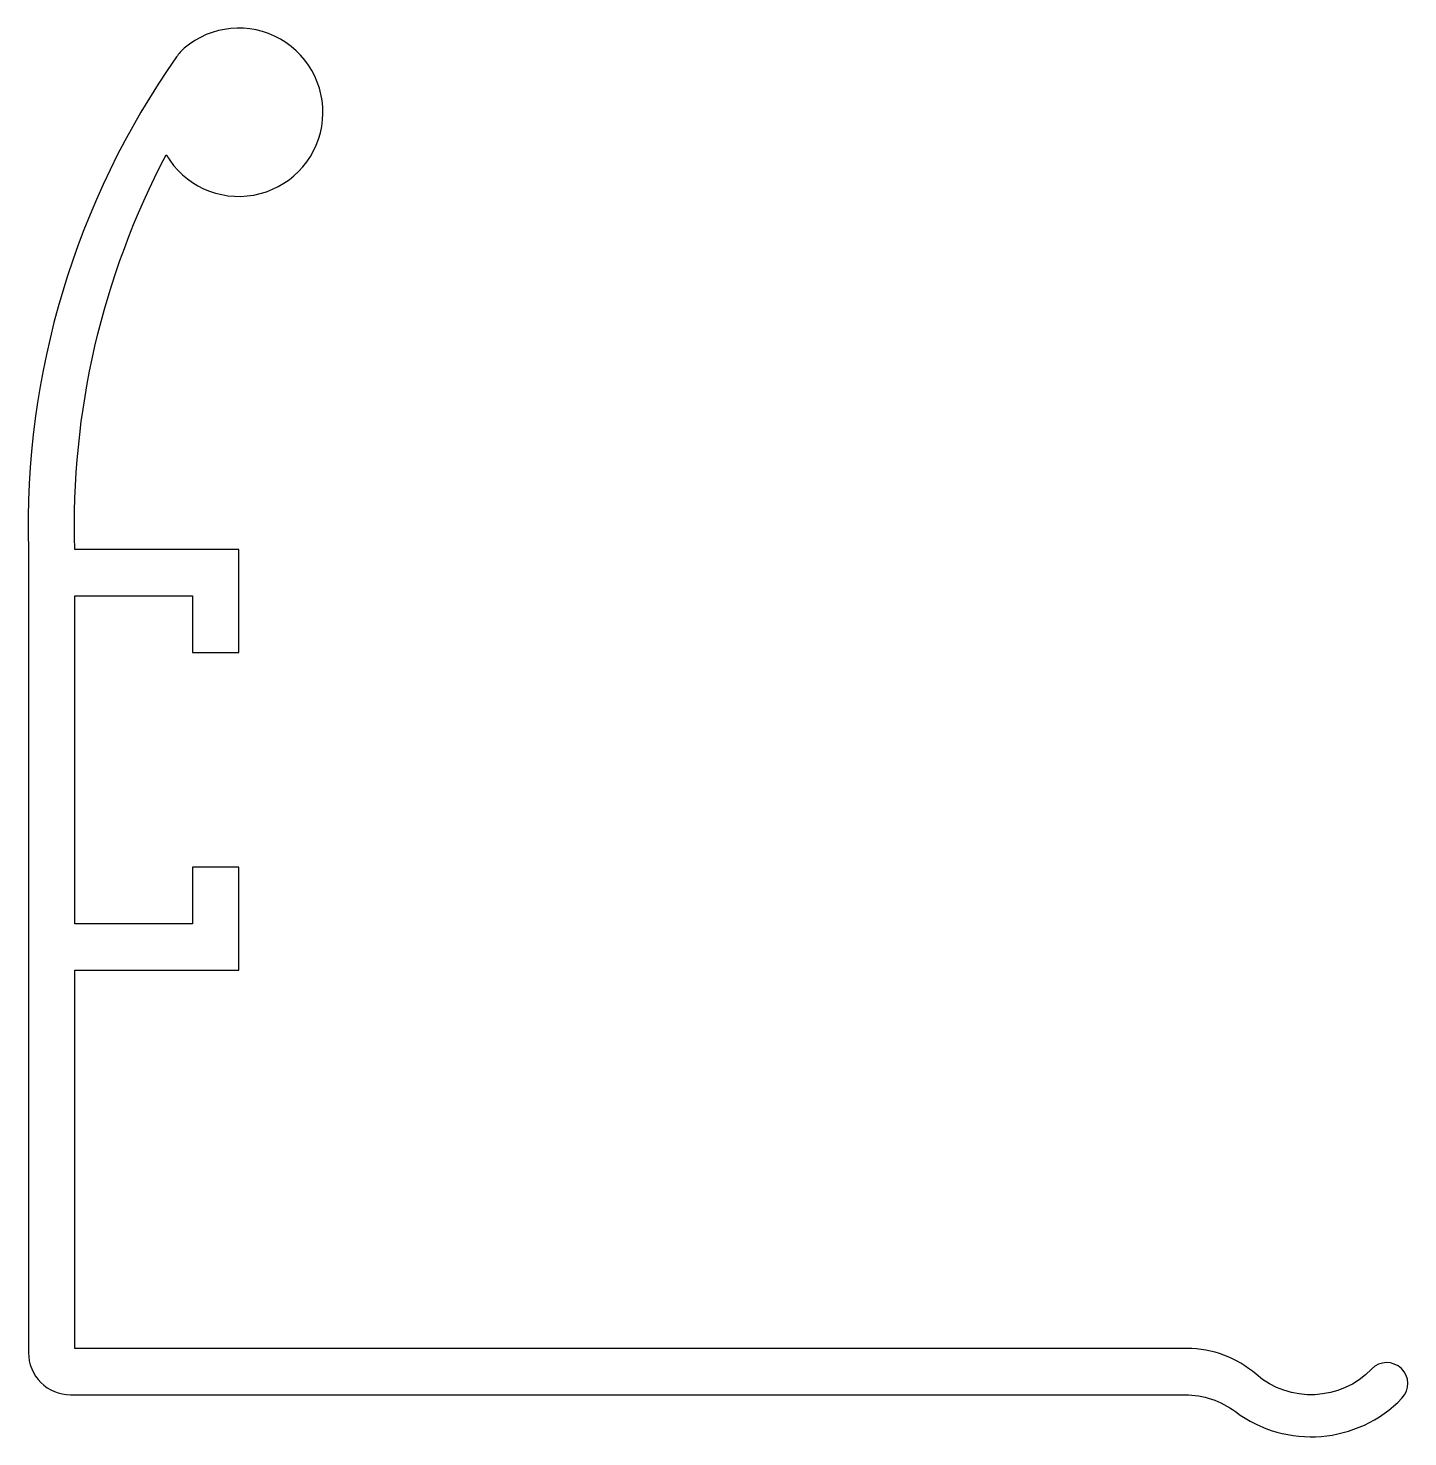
# Model space of a CAD drawing. Extents: x 145.8 to 178.6, y 197 to 230.5.
import ezdxf

# ---------------------------------------------------------------- set-up
doc = ezdxf.new("R2010")
doc.units = 0
doc.header["$LTSCALE"] = 15
doc.layers.add('ANA', color=220, linetype='CONTINUOUS')

msp = doc.modelspace()

# ---------------------------------------------------------------- linework, layer by layer
at = {"layer": 'ANA', "color": 0, "linetype": 'BYBLOCK'}
msp.add_lwpolyline([(178.502, 197.937, 1), (177.782, 198.63, -0.398861), (175.032, 198.507, 0.180496), (173.394, 199.118), (146.942, 199.118), (146.942, 208.118), (150.842, 208.118), (150.842, 210.568), (149.742, 210.568), (149.742, 209.218), (146.942, 209.218), (146.942, 217.018), (149.742, 217.018), (149.742, 215.668), (150.842, 215.668), (150.842, 218.118), (146.942, 218.118, -0.129007), (149.115, 227.509, 2.750531), (149.546, 230.042, 0.069289), (149.363, 229.836, 0.161656), (145.842, 218.118), (145.842, 199.018, 0.414214), (146.842, 198.018), (173.342, 198.018, -0.162278), (174.542, 197.618, 0.378489)], format="xyb", close=True, dxfattribs=at)

doc.saveas('drawing.dxf')
